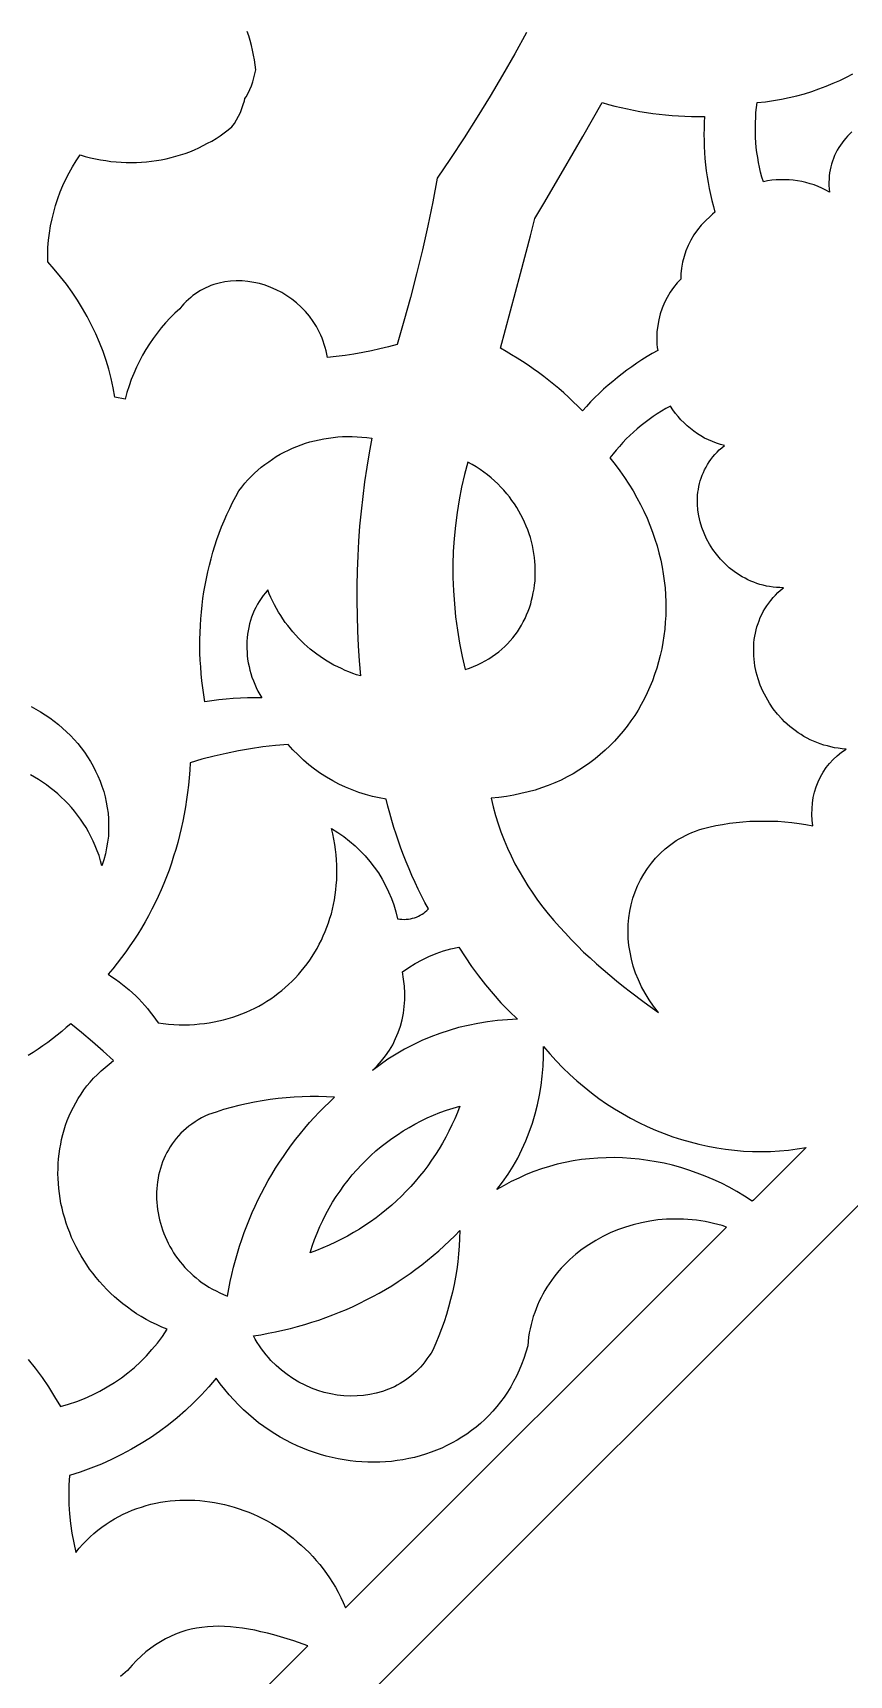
# Model space of a CAD drawing. Extents: x -3069 to -2029, y 258 to 1298.
# Drawn here: x -2171.5 to -2118.8, y 513.7 to 619.9 of the extents above; entities that cross this region are included whole.
import ezdxf

# ---------------------------------------------------------------- set-up
doc = ezdxf.new("R2010")
doc.units = 0
doc.layers.add('LAYER_1', color=18, linetype='CONTINUOUS')
doc.layers.add('LAYER_2', color=174, linetype='CONTINUOUS')

msp = doc.modelspace()

# ---------------------------------------------------------------- linework, layer by layer
at = {"layer": 'LAYER_1'}
for points in [[(-2139.6, 619.91), (-2140.36, 618.53), (-2141.15, 617.15), (-2141.95, 615.79), (-2142.78, 614.43), (-2143.63, 613.09), (-2144.5, 611.76), (-2145.37, 610.48), (-2145.66, 608.96), (-2145.98, 607.4), (-2146.33, 605.85), (-2146.7, 604.31), (-2147.1, 602.78), (-2147.52, 601.25), (-2147.96, 599.73), (-2148.51, 599.59), (-2149.07, 599.45), (-2149.62, 599.33), (-2150.18, 599.21), (-2150.75, 599.12), (-2151.32, 599.03), (-2151.89, 598.95), (-2152.46, 598.89), (-2152.5, 599.11), (-2152.55, 599.33), (-2152.6, 599.54), (-2152.67, 599.74), (-2152.73, 599.94), (-2152.81, 600.14), (-2152.89, 600.34), (-2152.98, 600.52), (-2153.17, 600.89), (-2153.39, 601.23), (-2153.63, 601.56), (-2153.89, 601.87), (-2154.17, 602.15), (-2154.46, 602.42), (-2154.77, 602.67), (-2155.09, 602.89), (-2155.42, 603.09), (-2155.77, 603.27), (-2156.12, 603.43), (-2156.48, 603.56), (-2156.85, 603.67), (-2157.22, 603.75), (-2157.6, 603.81), (-2157.97, 603.84), (-2158.35, 603.85), (-2158.72, 603.83), (-2159.09, 603.78), (-2159.45, 603.71), (-2159.81, 603.61), (-2159.99, 603.54), (-2160.16, 603.47), (-2160.33, 603.4), (-2160.5, 603.31), (-2160.67, 603.22), (-2160.83, 603.12), (-2160.99, 603.02), (-2161.15, 602.9), (-2161.3, 602.78), (-2161.45, 602.65), (-2161.6, 602.51), (-2161.74, 602.37), (-2161.88, 602.21), (-2162.01, 602.05), (-2162.33, 601.76), (-2162.63, 601.45), (-2162.92, 601.14), (-2163.2, 600.81), (-2163.47, 600.47), (-2163.72, 600.13), (-2163.96, 599.77), (-2164.19, 599.41), (-2164.41, 599.04), (-2164.61, 598.66), (-2164.8, 598.27), (-2164.98, 597.87), (-2165.14, 597.47), (-2165.28, 597.06), (-2165.42, 596.64), (-2165.54, 596.21), (-2166.19, 596.34), (-2166.3, 596.94), (-2166.43, 597.53), (-2166.58, 598.13), (-2166.76, 598.71), (-2166.96, 599.29), (-2167.19, 599.86), (-2167.43, 600.43), (-2167.7, 600.99), (-2167.98, 601.54), (-2168.29, 602.07), (-2168.62, 602.6), (-2168.96, 603.12), (-2169.33, 603.63), (-2169.72, 604.12), (-2170.12, 604.6), (-2170.54, 605.07), (-2170.54, 605.54), (-2170.52, 606.01), (-2170.48, 606.48), (-2170.42, 606.94), (-2170.35, 607.4), (-2170.26, 607.85), (-2170.15, 608.29), (-2170.03, 608.73), (-2169.88, 609.17), (-2169.73, 609.6), (-2169.55, 610.01), (-2169.36, 610.43), (-2169.16, 610.83), (-2168.93, 611.22), (-2168.7, 611.61), (-2168.44, 611.99), (-2168.11, 611.89), (-2167.78, 611.81), (-2167.45, 611.73), (-2167.12, 611.67), (-2166.78, 611.62), (-2166.45, 611.57), (-2166.12, 611.54), (-2165.79, 611.52), (-2165.46, 611.5), (-2165.13, 611.5), (-2164.81, 611.51), (-2164.48, 611.52), (-2164.16, 611.55), (-2163.83, 611.58), (-2163.51, 611.62), (-2163.2, 611.68), (-2162.88, 611.74), (-2162.57, 611.82), (-2162.26, 611.9), (-2161.96, 611.99), (-2161.66, 612.09), (-2161.36, 612.2), (-2161.06, 612.32), (-2160.77, 612.45), (-2160.49, 612.59), (-2160.21, 612.74), (-2159.93, 612.89), (-2159.66, 613.06), (-2159.39, 613.23), (-2159.13, 613.42), (-2158.88, 613.61), (-2158.63, 613.81), (-2158.47, 614.03), (-2158.33, 614.26), (-2158.2, 614.5), (-2158.09, 614.74), (-2157.99, 614.99), (-2157.9, 615.24), (-2157.83, 615.49), (-2157.79, 615.63), (-2157.72, 615.75), (-2157.59, 615.98), (-2157.48, 616.22), (-2157.38, 616.46), (-2157.29, 616.71), (-2157.21, 616.97), (-2157.15, 617.23), (-2157.1, 617.5), (-2157.13, 617.82), (-2157.18, 618.14), (-2157.23, 618.45), (-2157.3, 618.76), (-2157.37, 619.07), (-2157.46, 619.38), (-2157.55, 619.68), (-2157.65, 619.98)], [(-2118.58, 613.48), (-2118.85, 613.21), (-2118.97, 613.07), (-2119.1, 612.92), (-2119.21, 612.77), (-2119.32, 612.62), (-2119.42, 612.46), (-2119.52, 612.29), (-2119.61, 612.12), (-2119.69, 611.95), (-2119.76, 611.77), (-2119.83, 611.59), (-2119.89, 611.4), (-2119.94, 611.22), (-2119.98, 611.02), (-2120.01, 610.83), (-2120.04, 610.63), (-2120.05, 610.42), (-2120.06, 610.22), (-2120.06, 610.01), (-2120.05, 609.79), (-2120.02, 609.58), (-2120.26, 609.71), (-2120.51, 609.84), (-2120.76, 609.95), (-2121.02, 610.05), (-2121.28, 610.13), (-2121.54, 610.21), (-2121.81, 610.27), (-2122.08, 610.32), (-2122.36, 610.36), (-2122.63, 610.38), (-2122.91, 610.39), (-2123.19, 610.39), (-2123.46, 610.37), (-2123.74, 610.35), (-2124.02, 610.31), (-2124.29, 610.25), (-2124.39, 610.56), (-2124.47, 610.88), (-2124.54, 611.2), (-2124.61, 611.51), (-2124.66, 611.83), (-2124.71, 612.15), (-2124.75, 612.47), (-2124.78, 612.79), (-2124.8, 613.12), (-2124.81, 613.44), (-2124.81, 613.76), (-2124.81, 614.09), (-2124.79, 614.41), (-2124.77, 614.73), (-2124.73, 615.05), (-2124.69, 615.38), (-2124.16, 615.43), (-2123.64, 615.51), (-2123.13, 615.6), (-2122.62, 615.7), (-2122.13, 615.82), (-2121.64, 615.95), (-2121.17, 616.1), (-2120.7, 616.26), (-2120.24, 616.43), (-2119.79, 616.62), (-2119.36, 616.81), (-2118.93, 617.02), (-2118.51, 617.24)], [(-2171.61, 576.33), (-2171.3, 576.16), (-2171, 575.98), (-2170.7, 575.8), (-2170.41, 575.6), (-2170.13, 575.39), (-2169.85, 575.17), (-2169.58, 574.94), (-2169.32, 574.7), (-2169.07, 574.45), (-2168.83, 574.19), (-2168.6, 573.93), (-2168.38, 573.65), (-2168.17, 573.37), (-2167.97, 573.08), (-2167.78, 572.78), (-2167.61, 572.47), (-2167.44, 572.16), (-2167.29, 571.84), (-2167.15, 571.51), (-2167.03, 571.18), (-2166.92, 570.84), (-2166.83, 570.5), (-2166.75, 570.15), (-2166.69, 569.79), (-2166.64, 569.44), (-2166.61, 569.07), (-2166.6, 568.7), (-2166.6, 568.33), (-2166.62, 567.95), (-2166.67, 567.57), (-2166.73, 567.19), (-2166.81, 566.81), (-2166.91, 566.42), (-2167.03, 566.03), (-2167.12, 566.36), (-2167.22, 566.69), (-2167.34, 567.01), (-2167.47, 567.33), (-2167.6, 567.63), (-2167.75, 567.93), (-2167.9, 568.22), (-2168.06, 568.51), (-2168.24, 568.78), (-2168.42, 569.05), (-2168.61, 569.31), (-2168.8, 569.56), (-2169.01, 569.8), (-2169.22, 570.04), (-2169.43, 570.26), (-2169.66, 570.48), (-2169.89, 570.69), (-2170.13, 570.89), (-2170.37, 571.08), (-2170.62, 571.27), (-2170.87, 571.44), (-2171.13, 571.61), (-2171.39, 571.76), (-2171.66, 571.91)], [(-2171.79, 534.12), (-2171.34, 533.55), (-2170.9, 532.95), (-2170.49, 532.34), (-2170.1, 531.71), (-2169.72, 531.07), (-2169.19, 531.23), (-2168.66, 531.4), (-2168.15, 531.6), (-2167.65, 531.83), (-2167.16, 532.07), (-2166.69, 532.34), (-2166.23, 532.62), (-2165.78, 532.93), (-2165.35, 533.26), (-2164.94, 533.6), (-2164.54, 533.97), (-2164.16, 534.35), (-2163.8, 534.76), (-2163.45, 535.18), (-2163.13, 535.61), (-2162.82, 536.07), (-2163.17, 536.21), (-2163.51, 536.37), (-2163.85, 536.53), (-2164.17, 536.71), (-2164.49, 536.89), (-2164.8, 537.08), (-2165.1, 537.28), (-2165.39, 537.49), (-2165.68, 537.71), (-2165.95, 537.93), (-2166.22, 538.16), (-2166.47, 538.4), (-2166.72, 538.64), (-2166.96, 538.9), (-2167.19, 539.15), (-2167.41, 539.42), (-2167.62, 539.69), (-2167.83, 539.96), (-2168.02, 540.24), (-2168.21, 540.53), (-2168.38, 540.81), (-2168.55, 541.11), (-2168.7, 541.4), (-2168.85, 541.7), (-2168.99, 542.01), (-2169.11, 542.32), (-2169.23, 542.63), (-2169.34, 542.94), (-2169.44, 543.25), (-2169.53, 543.57), (-2169.61, 543.89), (-2169.68, 544.21), (-2169.73, 544.53), (-2169.78, 544.85), (-2169.82, 545.17), (-2169.85, 545.49), (-2169.87, 545.81), (-2169.88, 546.13), (-2169.87, 546.46), (-2169.86, 546.78), (-2169.84, 547.09), (-2169.8, 547.41), (-2169.76, 547.73), (-2169.7, 548.04), (-2169.64, 548.35), (-2169.56, 548.66), (-2169.48, 548.97), (-2169.38, 549.27), (-2169.27, 549.57), (-2169.15, 549.86), (-2169.02, 550.15), (-2168.88, 550.44), (-2168.72, 550.72), (-2168.56, 551), (-2168.38, 551.27), (-2168.2, 551.54), (-2168, 551.8), (-2167.79, 552.05), (-2167.57, 552.3), (-2167.33, 552.54), (-2167.09, 552.78), (-2166.83, 553), (-2166.56, 553.22), (-2166.29, 553.44), (-2166.96, 554.05), (-2167.65, 554.65), (-2168.35, 555.25), (-2169.05, 555.82), (-2169.34, 555.57), (-2169.63, 555.32), (-2169.93, 555.08), (-2170.23, 554.84), (-2170.54, 554.61), (-2170.85, 554.39), (-2171.16, 554.17), (-2171.48, 553.97), (-2171.8, 553.77)], [(-2166.88, 502.47), (-2153.73, 515.61), (-2154.63, 515.92), (-2155.07, 516.06), (-2155.5, 516.19), (-2155.92, 516.31), (-2156.34, 516.42), (-2156.76, 516.52), (-2157.16, 516.61), (-2157.56, 516.69), (-2157.96, 516.75), (-2158.35, 516.8), (-2158.73, 516.84), (-2159.11, 516.86), (-2159.48, 516.87), (-2159.85, 516.86), (-2160.21, 516.84), (-2160.57, 516.8), (-2160.92, 516.75), (-2161.26, 516.68), (-2161.61, 516.59), (-2161.94, 516.48), (-2162.28, 516.36), (-2162.61, 516.22), (-2162.93, 516.06), (-2163.25, 515.87), (-2163.57, 515.67), (-2163.88, 515.45), (-2164.19, 515.21), (-2164.49, 514.94), (-2164.79, 514.66), (-2165.09, 514.35), (-2165.38, 514.02), (-2165.83, 513.63)]]:
    msp.add_lwpolyline(points, dxfattribs=at)
for points in [[(-2139.07, 607.87), (-2138.48, 608.86), (-2137.21, 611.02), (-2135.95, 613.19), (-2134.7, 615.37), (-2134.3, 615.25), (-2133.9, 615.15), (-2133.49, 615.05), (-2133.08, 614.96), (-2132.68, 614.88), (-2132.27, 614.8), (-2131.85, 614.73), (-2131.44, 614.67), (-2131.03, 614.62), (-2130.61, 614.58), (-2130.19, 614.54), (-2129.78, 614.51), (-2129.36, 614.49), (-2128.94, 614.48), (-2128.52, 614.48), (-2128.1, 614.48), (-2128.12, 614.09), (-2128.13, 613.7), (-2128.14, 613.31), (-2128.13, 612.92), (-2128.12, 612.53), (-2128.1, 612.14), (-2128.07, 611.75), (-2128.03, 611.36), (-2127.98, 610.97), (-2127.93, 610.58), (-2127.86, 610.2), (-2127.79, 609.81), (-2127.71, 609.43), (-2127.62, 609.05), (-2127.52, 608.66), (-2127.42, 608.29), (-2127.58, 608.16), (-2127.74, 608.02), (-2128.04, 607.74), (-2128.31, 607.45), (-2128.56, 607.14), (-2128.79, 606.82), (-2128.98, 606.48), (-2129.16, 606.14), (-2129.3, 605.78), (-2129.42, 605.42), (-2129.52, 605.05), (-2129.58, 604.68), (-2129.62, 604.3), (-2129.63, 603.96), (-2129.86, 603.72), (-2130.1, 603.42), (-2130.32, 603.11), (-2130.52, 602.78), (-2130.69, 602.44), (-2130.83, 602.09), (-2130.96, 601.72), (-2131.05, 601.34), (-2131.12, 600.96), (-2131.17, 600.56), (-2131.18, 600.16), (-2131.17, 599.75), (-2131.15, 599.55), (-2131.12, 599.34), (-2131.47, 599.15), (-2131.8, 598.95), (-2132.14, 598.74), (-2132.46, 598.52), (-2132.79, 598.3), (-2133.11, 598.08), (-2133.42, 597.84), (-2133.73, 597.6), (-2134.03, 597.35), (-2134.33, 597.1), (-2134.62, 596.84), (-2134.9, 596.57), (-2135.18, 596.3), (-2135.46, 596.02), (-2135.72, 595.73), (-2135.99, 595.44), (-2136.28, 595.74), (-2136.58, 596.03), (-2136.88, 596.32), (-2137.19, 596.6), (-2137.51, 596.88), (-2137.83, 597.15), (-2138.15, 597.41), (-2138.48, 597.67), (-2138.82, 597.92), (-2139.16, 598.16), (-2139.5, 598.4), (-2139.85, 598.63), (-2140.2, 598.85), (-2140.56, 599.07), (-2140.92, 599.28), (-2141.28, 599.49), (-2140.63, 601.91), (-2139.98, 604.33), (-2139.35, 606.76)], [(-2130.3, 595.74), (-2130.59, 595.59), (-2130.87, 595.42), (-2131.15, 595.25), (-2131.42, 595.07), (-2131.68, 594.89), (-2131.94, 594.69), (-2132.2, 594.49), (-2132.45, 594.29), (-2132.69, 594.07), (-2132.92, 593.85), (-2133.15, 593.63), (-2133.38, 593.39), (-2133.6, 593.15), (-2133.81, 592.91), (-2134.01, 592.66), (-2134.21, 592.4), (-2133.88, 591.98), (-2133.56, 591.56), (-2133.26, 591.14), (-2132.98, 590.71), (-2132.71, 590.27), (-2132.46, 589.83), (-2132.23, 589.39), (-2132.01, 588.95), (-2131.81, 588.51), (-2131.62, 588.06), (-2131.45, 587.61), (-2131.3, 587.16), (-2131.16, 586.71), (-2131.04, 586.26), (-2130.93, 585.8), (-2130.84, 585.35), (-2130.76, 584.9), (-2130.7, 584.45), (-2130.65, 584), (-2130.61, 583.55), (-2130.6, 583.1), (-2130.59, 582.66), (-2130.6, 582.21), (-2130.63, 581.78), (-2130.66, 581.34), (-2130.72, 580.91), (-2130.78, 580.48), (-2130.86, 580.05), (-2130.96, 579.63), (-2131.06, 579.21), (-2131.18, 578.8), (-2131.32, 578.4), (-2131.46, 578), (-2131.62, 577.61), (-2131.8, 577.22), (-2131.98, 576.84), (-2132.18, 576.47), (-2132.39, 576.1), (-2132.61, 575.75), (-2132.85, 575.4), (-2133.1, 575.06), (-2133.36, 574.73), (-2133.63, 574.41), (-2133.91, 574.09), (-2134.21, 573.79), (-2134.51, 573.5), (-2134.83, 573.22), (-2135.16, 572.95), (-2135.5, 572.69), (-2135.85, 572.45), (-2136.22, 572.21), (-2136.59, 571.99), (-2136.97, 571.78), (-2137.37, 571.58), (-2137.77, 571.4), (-2138.19, 571.23), (-2138.62, 571.07), (-2139.05, 570.93), (-2139.5, 570.81), (-2139.96, 570.7), (-2140.42, 570.6), (-2140.9, 570.52), (-2141.38, 570.46), (-2141.88, 570.41), (-2141.75, 569.85), (-2141.6, 569.29), (-2141.44, 568.75), (-2141.25, 568.22), (-2141.05, 567.69), (-2140.83, 567.18), (-2140.6, 566.67), (-2140.35, 566.17), (-2140.08, 565.68), (-2139.8, 565.21), (-2139.51, 564.73), (-2139.2, 564.27), (-2138.88, 563.82), (-2138.54, 563.37), (-2138.2, 562.93), (-2137.84, 562.5), (-2137.47, 562.08), (-2137.09, 561.67), (-2136.71, 561.26), (-2136.31, 560.86), (-2135.91, 560.46), (-2135.49, 560.08), (-2135.07, 559.7), (-2134.65, 559.32), (-2134.22, 558.96), (-2133.78, 558.6), (-2133.34, 558.24), (-2132.89, 557.89), (-2131.99, 557.21), (-2131.07, 556.55), (-2131.39, 556.95), (-2131.68, 557.37), (-2131.94, 557.79), (-2132.17, 558.22), (-2132.37, 558.66), (-2132.55, 559.1), (-2132.7, 559.54), (-2132.82, 559.99), (-2132.91, 560.44), (-2132.98, 560.89), (-2133.02, 561.34), (-2133.03, 561.78), (-2133.02, 562.23), (-2132.98, 562.66), (-2132.92, 563.1), (-2132.83, 563.52), (-2132.72, 563.94), (-2132.58, 564.35), (-2132.42, 564.74), (-2132.23, 565.13), (-2132.02, 565.5), (-2131.79, 565.86), (-2131.53, 566.21), (-2131.26, 566.53), (-2130.95, 566.84), (-2130.63, 567.13), (-2130.28, 567.41), (-2130.1, 567.53), (-2129.92, 567.66), (-2129.73, 567.77), (-2129.53, 567.88), (-2129.33, 567.99), (-2129.12, 568.09), (-2128.91, 568.18), (-2128.69, 568.27), (-2128.46, 568.35), (-2128.24, 568.42), (-2127.81, 568.53), (-2127.37, 568.63), (-2126.93, 568.71), (-2126.49, 568.78), (-2126.05, 568.84), (-2125.61, 568.88), (-2125.16, 568.91), (-2124.71, 568.93), (-2124.26, 568.93), (-2123.81, 568.93), (-2123.35, 568.91), (-2122.9, 568.87), (-2122.45, 568.83), (-2121.99, 568.77), (-2121.54, 568.7), (-2121.09, 568.61), (-2121.13, 568.99), (-2121.16, 569.36), (-2121.15, 569.73), (-2121.12, 570.09), (-2121.07, 570.45), (-2120.99, 570.8), (-2120.88, 571.14), (-2120.76, 571.47), (-2120.61, 571.78), (-2120.43, 572.09), (-2120.24, 572.38), (-2120.02, 572.65), (-2119.79, 572.91), (-2119.53, 573.15), (-2119.25, 573.38), (-2118.95, 573.58), (-2119.2, 573.6), (-2119.45, 573.63), (-2119.69, 573.67), (-2119.93, 573.72), (-2120.16, 573.78), (-2120.39, 573.84), (-2120.62, 573.92), (-2120.83, 574), (-2121.05, 574.09), (-2121.26, 574.18), (-2121.47, 574.29), (-2121.67, 574.4), (-2121.86, 574.52), (-2122.05, 574.64), (-2122.24, 574.77), (-2122.42, 574.91), (-2122.59, 575.05), (-2122.76, 575.2), (-2122.92, 575.35), (-2123.08, 575.51), (-2123.38, 575.84), (-2123.65, 576.19), (-2123.9, 576.55), (-2124.12, 576.93), (-2124.32, 577.32), (-2124.49, 577.72), (-2124.63, 578.13), (-2124.75, 578.55), (-2124.84, 578.97), (-2124.87, 579.18), (-2124.89, 579.39), (-2124.91, 579.6), (-2124.92, 579.82), (-2124.92, 580.03), (-2124.91, 580.24), (-2124.9, 580.45), (-2124.88, 580.66), (-2124.85, 580.87), (-2124.81, 581.07), (-2124.76, 581.28), (-2124.71, 581.48), (-2124.64, 581.69), (-2124.57, 581.88), (-2124.49, 582.08), (-2124.4, 582.27), (-2124.3, 582.47), (-2124.19, 582.65), (-2124.07, 582.84), (-2123.95, 583.02), (-2123.81, 583.19), (-2123.67, 583.37), (-2123.52, 583.53), (-2123.35, 583.7), (-2123.18, 583.86), (-2123, 584.01), (-2123.23, 584.02), (-2123.45, 584.03), (-2123.67, 584.05), (-2123.89, 584.08), (-2124.1, 584.12), (-2124.31, 584.17), (-2124.52, 584.23), (-2124.72, 584.29), (-2124.92, 584.36), (-2125.11, 584.44), (-2125.3, 584.53), (-2125.48, 584.62), (-2125.66, 584.72), (-2125.84, 584.82), (-2126.18, 585.05), (-2126.5, 585.3), (-2126.79, 585.57), (-2127.07, 585.86), (-2127.33, 586.17), (-2127.56, 586.49), (-2127.77, 586.83), (-2127.96, 587.17), (-2128.12, 587.53), (-2128.26, 587.9), (-2128.37, 588.27), (-2128.46, 588.65), (-2128.52, 589.03), (-2128.55, 589.41), (-2128.55, 589.8), (-2128.54, 589.99), (-2128.52, 590.18), (-2128.49, 590.36), (-2128.46, 590.55), (-2128.42, 590.74), (-2128.37, 590.92), (-2128.31, 591.1), (-2128.25, 591.28), (-2128.17, 591.46), (-2128.09, 591.64), (-2128, 591.81), (-2127.91, 591.98), (-2127.8, 592.14), (-2127.68, 592.31), (-2127.56, 592.47), (-2127.43, 592.62), (-2127.29, 592.77), (-2127.14, 592.92), (-2126.98, 593.06), (-2126.81, 593.2), (-2127.07, 593.27), (-2127.33, 593.36), (-2127.59, 593.46), (-2127.84, 593.57), (-2128.09, 593.69), (-2128.33, 593.83), (-2128.56, 593.97), (-2128.79, 594.13), (-2129.01, 594.3), (-2129.22, 594.48), (-2129.42, 594.66), (-2129.62, 594.86), (-2129.8, 595.07), (-2129.98, 595.28), (-2130.15, 595.51)], [(-2149.59, 593.68), (-2149.76, 592.74), (-2149.92, 591.8), (-2150.06, 590.85), (-2150.18, 589.9), (-2150.29, 588.95), (-2150.38, 587.99), (-2150.45, 587.03), (-2150.5, 586.07), (-2150.54, 585.11), (-2150.56, 584.14), (-2150.56, 583.17), (-2150.55, 582.2), (-2150.52, 581.23), (-2150.47, 580.26), (-2150.41, 579.29), (-2150.33, 578.31), (-2150.58, 578.39), (-2150.83, 578.47), (-2151.08, 578.57), (-2151.32, 578.67), (-2151.56, 578.78), (-2151.8, 578.89), (-2152.04, 579.01), (-2152.27, 579.14), (-2152.49, 579.27), (-2152.72, 579.42), (-2153.15, 579.72), (-2153.57, 580.04), (-2153.96, 580.39), (-2154.34, 580.76), (-2154.69, 581.15), (-2155.03, 581.56), (-2155.19, 581.77), (-2155.34, 581.99), (-2155.48, 582.21), (-2155.62, 582.43), (-2155.76, 582.66), (-2155.88, 582.9), (-2156, 583.13), (-2156.12, 583.37), (-2156.22, 583.62), (-2156.32, 583.87), (-2156.47, 583.69), (-2156.61, 583.51), (-2156.75, 583.32), (-2156.87, 583.13), (-2156.99, 582.94), (-2157.09, 582.73), (-2157.19, 582.53), (-2157.28, 582.32), (-2157.36, 582.11), (-2157.43, 581.89), (-2157.49, 581.68), (-2157.54, 581.45), (-2157.59, 581.23), (-2157.62, 581.01), (-2157.65, 580.78), (-2157.67, 580.55), (-2157.67, 580.32), (-2157.67, 580.09), (-2157.66, 579.85), (-2157.64, 579.62), (-2157.62, 579.39), (-2157.58, 579.16), (-2157.53, 578.92), (-2157.48, 578.69), (-2157.41, 578.46), (-2157.34, 578.23), (-2157.25, 578), (-2157.16, 577.77), (-2157.06, 577.55), (-2156.95, 577.32), (-2156.83, 577.1), (-2156.7, 576.89), (-2157.17, 576.89), (-2157.63, 576.89), (-2158.09, 576.88), (-2158.55, 576.85), (-2159.01, 576.81), (-2159.47, 576.76), (-2159.93, 576.7), (-2160.38, 576.63), (-2160.45, 577.08), (-2160.52, 577.54), (-2160.57, 577.99), (-2160.62, 578.44), (-2160.65, 578.89), (-2160.68, 579.33), (-2160.7, 579.78), (-2160.7, 580.23), (-2160.7, 580.67), (-2160.69, 581.12), (-2160.67, 581.56), (-2160.65, 582), (-2160.61, 582.44), (-2160.56, 582.88), (-2160.51, 583.32), (-2160.44, 583.75), (-2160.37, 584.18), (-2160.28, 584.61), (-2160.19, 585.04), (-2160.09, 585.46), (-2159.98, 585.88), (-2159.86, 586.3), (-2159.73, 586.71), (-2159.6, 587.12), (-2159.45, 587.53), (-2159.3, 587.94), (-2159.13, 588.34), (-2158.96, 588.74), (-2158.78, 589.13), (-2158.59, 589.52), (-2158.39, 589.9), (-2158.18, 590.28), (-2158, 590.52), (-2157.81, 590.76), (-2157.61, 590.98), (-2157.4, 591.2), (-2157.18, 591.41), (-2156.96, 591.61), (-2156.74, 591.8), (-2156.5, 591.98), (-2156.26, 592.16), (-2156.02, 592.33), (-2155.77, 592.49), (-2155.51, 592.64), (-2155.25, 592.78), (-2154.98, 592.91), (-2154.71, 593.03), (-2154.44, 593.15), (-2154.16, 593.25), (-2153.87, 593.35), (-2153.59, 593.44), (-2153.29, 593.51), (-2153, 593.58), (-2152.7, 593.64), (-2152.4, 593.69), (-2152.1, 593.73), (-2151.79, 593.76), (-2151.48, 593.78), (-2151.17, 593.78), (-2150.86, 593.78), (-2150.54, 593.77), (-2150.23, 593.75), (-2149.91, 593.72)], [(-2143.38, 592.13), (-2143.6, 591.32), (-2143.79, 590.51), (-2143.95, 589.69), (-2144.09, 588.87), (-2144.19, 588.04), (-2144.27, 587.2), (-2144.33, 586.36), (-2144.35, 585.52), (-2144.35, 584.67), (-2144.32, 583.82), (-2144.26, 582.97), (-2144.18, 582.12), (-2144.06, 581.27), (-2143.92, 580.42), (-2143.76, 579.57), (-2143.56, 578.72), (-2143.29, 578.82), (-2143.02, 578.92), (-2142.76, 579.03), (-2142.51, 579.15), (-2142.27, 579.28), (-2142.04, 579.41), (-2141.82, 579.56), (-2141.6, 579.71), (-2141.39, 579.87), (-2141.2, 580.04), (-2141.01, 580.21), (-2140.83, 580.39), (-2140.66, 580.58), (-2140.49, 580.77), (-2140.34, 580.97), (-2140.19, 581.17), (-2140.05, 581.38), (-2139.93, 581.59), (-2139.81, 581.81), (-2139.69, 582.03), (-2139.59, 582.26), (-2139.5, 582.49), (-2139.41, 582.72), (-2139.33, 582.96), (-2139.27, 583.2), (-2139.21, 583.44), (-2139.16, 583.69), (-2139.11, 583.94), (-2139.08, 584.19), (-2139.05, 584.44), (-2139.04, 584.69), (-2139.03, 584.95), (-2139.03, 585.2), (-2139.04, 585.46), (-2139.06, 585.71), (-2139.09, 585.97), (-2139.12, 586.23), (-2139.17, 586.48), (-2139.22, 586.74), (-2139.28, 586.99), (-2139.35, 587.25), (-2139.43, 587.5), (-2139.52, 587.75), (-2139.62, 588), (-2139.72, 588.24), (-2139.84, 588.49), (-2139.96, 588.73), (-2140.09, 588.96), (-2140.23, 589.2), (-2140.38, 589.43), (-2140.54, 589.65), (-2140.7, 589.88), (-2140.88, 590.09), (-2141.06, 590.31), (-2141.26, 590.52), (-2141.46, 590.72), (-2141.67, 590.92), (-2141.89, 591.11), (-2142.11, 591.3), (-2142.35, 591.48), (-2142.6, 591.65), (-2142.85, 591.82), (-2143.11, 591.98)], [(-2155.01, 573.88), (-2155.82, 573.81), (-2156.63, 573.72), (-2157.43, 573.6), (-2158.22, 573.46), (-2159.01, 573.3), (-2159.79, 573.12), (-2160.57, 572.92), (-2161.34, 572.69), (-2161.36, 572.21), (-2161.4, 571.73), (-2161.44, 571.25), (-2161.5, 570.78), (-2161.56, 570.31), (-2161.63, 569.84), (-2161.71, 569.37), (-2161.81, 568.91), (-2161.91, 568.45), (-2162.02, 567.99), (-2162.13, 567.54), (-2162.26, 567.09), (-2162.4, 566.65), (-2162.54, 566.2), (-2162.7, 565.76), (-2162.86, 565.33), (-2163.03, 564.9), (-2163.21, 564.47), (-2163.4, 564.05), (-2163.6, 563.63), (-2163.81, 563.22), (-2164.02, 562.81), (-2164.25, 562.41), (-2164.48, 562.01), (-2164.72, 561.62), (-2164.97, 561.23), (-2165.23, 560.85), (-2165.49, 560.47), (-2165.77, 560.1), (-2166.05, 559.73), (-2166.34, 559.37), (-2166.64, 559.02), (-2166.4, 558.86), (-2166.16, 558.71), (-2165.93, 558.54), (-2165.7, 558.37), (-2165.48, 558.19), (-2165.27, 558.01), (-2165.06, 557.82), (-2164.85, 557.63), (-2164.65, 557.43), (-2164.46, 557.22), (-2164.27, 557.01), (-2164.09, 556.8), (-2163.91, 556.58), (-2163.74, 556.35), (-2163.57, 556.12), (-2163.41, 555.88), (-2163.07, 555.84), (-2162.73, 555.8), (-2162.39, 555.78), (-2162.05, 555.76), (-2161.72, 555.76), (-2161.38, 555.76), (-2161.06, 555.78), (-2160.73, 555.81), (-2160.41, 555.84), (-2160.1, 555.89), (-2159.78, 555.94), (-2159.47, 556.01), (-2159.17, 556.08), (-2158.87, 556.16), (-2158.57, 556.25), (-2158.28, 556.35), (-2158, 556.46), (-2157.71, 556.58), (-2157.44, 556.7), (-2157.16, 556.83), (-2156.9, 556.97), (-2156.64, 557.12), (-2156.38, 557.28), (-2156.13, 557.44), (-2155.89, 557.61), (-2155.65, 557.79), (-2155.41, 557.98), (-2155.19, 558.17), (-2154.97, 558.37), (-2154.75, 558.57), (-2154.54, 558.78), (-2154.34, 559), (-2154.15, 559.23), (-2153.96, 559.46), (-2153.78, 559.69), (-2153.61, 559.94), (-2153.44, 560.18), (-2153.28, 560.44), (-2153.13, 560.69), (-2152.99, 560.96), (-2152.85, 561.23), (-2152.73, 561.5), (-2152.61, 561.78), (-2152.5, 562.06), (-2152.39, 562.35), (-2152.3, 562.64), (-2152.21, 562.93), (-2152.14, 563.23), (-2152.07, 563.53), (-2152.01, 563.84), (-2151.96, 564.15), (-2151.92, 564.47), (-2151.89, 564.78), (-2151.86, 565.1), (-2151.85, 565.42), (-2151.85, 565.75), (-2151.86, 566.08), (-2151.87, 566.41), (-2151.9, 566.74), (-2151.94, 567.08), (-2151.99, 567.41), (-2152.05, 567.75), (-2152.12, 568.09), (-2152.2, 568.44), (-2151.8, 568.19), (-2151.41, 567.92), (-2151.04, 567.63), (-2150.68, 567.33), (-2150.35, 567.01), (-2150.02, 566.67), (-2149.72, 566.32), (-2149.44, 565.95), (-2149.17, 565.57), (-2148.93, 565.18), (-2148.71, 564.77), (-2148.51, 564.36), (-2148.33, 563.93), (-2148.17, 563.5), (-2148.04, 563.06), (-2147.93, 562.61), (-2147.79, 562.59), (-2147.65, 562.58), (-2147.51, 562.57), (-2147.37, 562.58), (-2147.23, 562.59), (-2147.1, 562.61), (-2146.96, 562.64), (-2146.83, 562.68), (-2146.71, 562.72), (-2146.58, 562.77), (-2146.47, 562.84), (-2146.35, 562.9), (-2146.24, 562.98), (-2146.14, 563.06), (-2146.04, 563.15), (-2145.94, 563.25), (-2146.17, 563.67), (-2146.39, 564.1), (-2146.6, 564.53), (-2146.8, 564.96), (-2147, 565.4), (-2147.19, 565.84), (-2147.37, 566.28), (-2147.55, 566.72), (-2147.71, 567.17), (-2147.87, 567.62), (-2148.02, 568.07), (-2148.17, 568.52), (-2148.3, 568.97), (-2148.43, 569.43), (-2148.55, 569.89), (-2148.66, 570.35), (-2149.12, 570.42), (-2149.56, 570.52), (-2150.01, 570.64), (-2150.44, 570.78), (-2150.87, 570.94), (-2151.3, 571.11), (-2151.72, 571.31), (-2152.12, 571.53), (-2152.52, 571.76), (-2152.91, 572.01), (-2153.29, 572.28), (-2153.66, 572.57), (-2154.02, 572.87), (-2154.36, 573.2), (-2154.69, 573.53)], [(-2143.98, 560.78), (-2143.57, 560.15), (-2143.15, 559.53), (-2142.7, 558.92), (-2142.24, 558.33), (-2141.75, 557.75), (-2141.25, 557.18), (-2140.72, 556.64), (-2140.18, 556.11), (-2140.83, 556.08), (-2141.48, 556.03), (-2142.12, 555.95), (-2142.75, 555.84), (-2143.37, 555.72), (-2143.99, 555.57), (-2144.59, 555.39), (-2145.19, 555.19), (-2145.78, 554.97), (-2146.36, 554.73), (-2146.92, 554.46), (-2147.48, 554.17), (-2148.02, 553.86), (-2148.55, 553.53), (-2149.06, 553.17), (-2149.56, 552.79), (-2149.25, 553.1), (-2148.96, 553.42), (-2148.7, 553.75), (-2148.46, 554.11), (-2148.24, 554.47), (-2148.06, 554.86), (-2147.89, 555.25), (-2147.75, 555.66), (-2147.64, 556.07), (-2147.55, 556.5), (-2147.5, 556.93), (-2147.46, 557.37), (-2147.46, 557.81), (-2147.48, 558.26), (-2147.54, 558.71), (-2147.62, 559.17), (-2147.21, 559.46), (-2146.79, 559.72), (-2146.35, 559.96), (-2145.9, 560.18), (-2145.44, 560.37), (-2144.96, 560.53), (-2144.48, 560.67)], [(-2124.94, 544.41), (-2125.02, 544.36), (-2125.51, 544.67), (-2126, 544.97), (-2126.51, 545.25), (-2127.01, 545.51), (-2127.53, 545.75), (-2128.05, 545.97), (-2128.57, 546.17), (-2129.1, 546.36), (-2129.63, 546.52), (-2130.16, 546.67), (-2130.7, 546.8), (-2131.23, 546.9), (-2131.77, 546.99), (-2132.31, 547.07), (-2132.85, 547.12), (-2133.39, 547.15), (-2133.92, 547.17), (-2134.46, 547.16), (-2134.99, 547.14), (-2135.52, 547.1), (-2136.05, 547.04), (-2136.58, 546.95), (-2137.1, 546.85), (-2137.61, 546.74), (-2138.12, 546.6), (-2138.63, 546.44), (-2139.13, 546.27), (-2139.62, 546.07), (-2140.1, 545.85), (-2140.58, 545.62), (-2141.05, 545.37), (-2141.51, 545.1), (-2141.14, 545.59), (-2140.79, 546.09), (-2140.47, 546.61), (-2140.17, 547.14), (-2139.9, 547.69), (-2139.65, 548.25), (-2139.42, 548.82), (-2139.22, 549.4), (-2139.04, 549.99), (-2138.89, 550.59), (-2138.76, 551.2), (-2138.66, 551.82), (-2138.58, 552.44), (-2138.53, 553.07), (-2138.51, 553.71), (-2138.51, 554.35), (-2138.1, 553.88), (-2137.68, 553.42), (-2137.25, 552.97), (-2136.81, 552.54), (-2136.35, 552.13), (-2135.88, 551.74), (-2135.4, 551.36), (-2134.92, 551), (-2134.42, 550.65), (-2133.91, 550.32), (-2133.4, 550.01), (-2132.87, 549.72), (-2132.34, 549.44), (-2131.8, 549.19), (-2131.26, 548.95), (-2130.71, 548.73), (-2130.15, 548.52), (-2129.59, 548.34), (-2129.03, 548.18), (-2128.46, 548.03), (-2127.89, 547.9), (-2127.31, 547.8), (-2126.74, 547.71), (-2126.16, 547.64), (-2125.58, 547.59), (-2125, 547.56), (-2124.42, 547.56), (-2123.83, 547.57), (-2123.25, 547.6), (-2122.68, 547.66), (-2122.1, 547.73), (-2121.52, 547.83)], [(-2152, 551.07), (-2152.52, 551.1), (-2153.05, 551.11), (-2153.57, 551.11), (-2154.1, 551.1), (-2154.62, 551.08), (-2155.14, 551.04), (-2155.65, 550.99), (-2156.17, 550.92), (-2156.68, 550.85), (-2157.18, 550.76), (-2157.69, 550.65), (-2158.19, 550.54), (-2158.68, 550.41), (-2159.18, 550.27), (-2159.66, 550.11), (-2160.15, 549.95), (-2160.38, 549.84), (-2160.6, 549.73), (-2160.82, 549.61), (-2161.02, 549.48), (-2161.22, 549.34), (-2161.41, 549.2), (-2161.59, 549.06), (-2161.76, 548.9), (-2161.93, 548.74), (-2162.08, 548.58), (-2162.23, 548.41), (-2162.37, 548.23), (-2162.5, 548.05), (-2162.62, 547.87), (-2162.74, 547.68), (-2162.84, 547.49), (-2162.94, 547.29), (-2163.03, 547.09), (-2163.12, 546.89), (-2163.19, 546.68), (-2163.26, 546.47), (-2163.31, 546.26), (-2163.37, 546.04), (-2163.41, 545.83), (-2163.44, 545.61), (-2163.47, 545.39), (-2163.49, 545.17), (-2163.5, 544.94), (-2163.5, 544.72), (-2163.5, 544.5), (-2163.49, 544.27), (-2163.47, 544.05), (-2163.44, 543.82), (-2163.41, 543.6), (-2163.36, 543.37), (-2163.31, 543.15), (-2163.26, 542.93), (-2163.19, 542.71), (-2163.12, 542.49), (-2163.04, 542.27), (-2162.95, 542.06), (-2162.85, 541.84), (-2162.75, 541.63), (-2162.64, 541.42), (-2162.52, 541.22), (-2162.4, 541.02), (-2162.27, 540.82), (-2162.13, 540.62), (-2161.98, 540.43), (-2161.83, 540.25), (-2161.67, 540.07), (-2161.5, 539.89), (-2161.32, 539.72), (-2161.14, 539.55), (-2160.95, 539.39), (-2160.75, 539.23), (-2160.55, 539.08), (-2160.34, 538.94), (-2160.12, 538.8), (-2159.89, 538.67), (-2159.66, 538.55), (-2159.42, 538.43), (-2159.18, 538.32), (-2158.92, 538.22), (-2158.84, 538.69), (-2158.75, 539.16), (-2158.64, 539.62), (-2158.53, 540.08), (-2158.41, 540.54), (-2158.28, 540.99), (-2158.14, 541.44), (-2158, 541.88), (-2157.84, 542.32), (-2157.67, 542.76), (-2157.5, 543.19), (-2157.32, 543.62), (-2157.13, 544.04), (-2156.93, 544.46), (-2156.72, 544.87), (-2156.51, 545.28), (-2156.29, 545.68), (-2156.06, 546.08), (-2155.82, 546.48), (-2155.57, 546.87), (-2155.31, 547.25), (-2155.05, 547.63), (-2154.78, 548), (-2154.5, 548.36), (-2154.21, 548.72), (-2153.92, 549.08), (-2153.62, 549.43), (-2153.31, 549.77), (-2152.99, 550.1), (-2152.67, 550.43), (-2152.33, 550.76)], [(-2143.9, 550.5), (-2144.06, 550.09), (-2144.24, 549.68), (-2144.42, 549.28), (-2144.61, 548.88), (-2144.82, 548.49), (-2145.03, 548.11), (-2145.25, 547.73), (-2145.49, 547.36), (-2145.73, 547), (-2145.98, 546.64), (-2146.24, 546.3), (-2146.51, 545.96), (-2146.79, 545.63), (-2147.08, 545.3), (-2147.38, 544.99), (-2147.68, 544.68), (-2147.99, 544.38), (-2148.31, 544.09), (-2148.64, 543.81), (-2148.98, 543.54), (-2149.32, 543.28), (-2149.68, 543.02), (-2150.04, 542.78), (-2150.4, 542.54), (-2150.78, 542.32), (-2151.16, 542.1), (-2151.55, 541.89), (-2151.94, 541.7), (-2152.34, 541.51), (-2152.75, 541.34), (-2153.16, 541.17), (-2153.58, 541.02), (-2153.44, 541.45), (-2153.29, 541.87), (-2153.13, 542.29), (-2152.95, 542.71), (-2152.76, 543.11), (-2152.56, 543.51), (-2152.35, 543.89), (-2152.13, 544.28), (-2151.9, 544.65), (-2151.65, 545.01), (-2151.4, 545.37), (-2151.13, 545.71), (-2150.86, 546.05), (-2150.57, 546.38), (-2150.27, 546.7), (-2149.97, 547.01), (-2149.65, 547.31), (-2149.33, 547.6), (-2148.99, 547.88), (-2148.65, 548.15), (-2148.3, 548.41), (-2147.94, 548.65), (-2147.57, 548.89), (-2147.19, 549.12), (-2146.81, 549.33), (-2146.41, 549.54), (-2146.01, 549.73), (-2145.6, 549.91), (-2145.19, 550.08), (-2144.76, 550.23), (-2144.34, 550.37)], [(-2151.29, 518.07), (-2126.67, 542.68), (-2126.95, 542.77), (-2127.23, 542.85), (-2127.51, 542.92), (-2127.78, 542.98), (-2128.06, 543.03), (-2128.34, 543.08), (-2128.62, 543.12), (-2128.9, 543.15), (-2129.18, 543.17), (-2129.46, 543.19), (-2129.74, 543.2), (-2130.01, 543.2), (-2130.56, 543.18), (-2131.11, 543.14), (-2131.64, 543.06), (-2132.17, 542.96), (-2132.7, 542.83), (-2133.21, 542.68), (-2133.71, 542.5), (-2134.2, 542.3), (-2134.67, 542.07), (-2135.13, 541.82), (-2135.58, 541.54), (-2136, 541.24), (-2136.41, 540.93), (-2136.8, 540.58), (-2137.17, 540.22), (-2137.35, 540.03), (-2137.52, 539.84), (-2137.68, 539.64), (-2137.84, 539.44), (-2137.99, 539.23), (-2138.14, 539.01), (-2138.28, 538.8), (-2138.41, 538.57), (-2138.54, 538.35), (-2138.66, 538.12), (-2138.78, 537.88), (-2138.88, 537.64), (-2138.98, 537.39), (-2139.07, 537.15), (-2139.16, 536.89), (-2139.23, 536.64), (-2139.3, 536.38), (-2139.36, 536.11), (-2139.42, 535.84), (-2139.46, 535.57), (-2139.5, 535.29), (-2139.52, 535.01), (-2139.64, 534.6), (-2139.77, 534.19), (-2139.92, 533.8), (-2140.08, 533.42), (-2140.25, 533.05), (-2140.43, 532.69), (-2140.62, 532.34), (-2140.83, 532.01), (-2141.05, 531.68), (-2141.28, 531.37), (-2141.52, 531.07), (-2141.77, 530.78), (-2142.03, 530.5), (-2142.29, 530.24), (-2142.57, 529.99), (-2142.86, 529.74), (-2143.15, 529.52), (-2143.46, 529.3), (-2143.77, 529.09), (-2144.08, 528.9), (-2144.41, 528.72), (-2144.74, 528.55), (-2145.08, 528.39), (-2145.42, 528.25), (-2145.77, 528.12), (-2146.12, 528), (-2146.48, 527.89), (-2146.84, 527.79), (-2147.21, 527.71), (-2147.58, 527.64), (-2147.95, 527.58), (-2148.32, 527.53), (-2148.7, 527.5), (-2149.08, 527.48), (-2149.46, 527.47), (-2149.85, 527.48), (-2150.23, 527.5), (-2150.62, 527.53), (-2151, 527.57), (-2151.39, 527.63), (-2151.77, 527.69), (-2152.16, 527.78), (-2152.54, 527.87), (-2152.92, 527.98), (-2153.3, 528.1), (-2153.68, 528.23), (-2154.05, 528.38), (-2154.42, 528.54), (-2154.79, 528.71), (-2155.16, 528.9), (-2155.52, 529.1), (-2155.87, 529.31), (-2156.22, 529.54), (-2156.57, 529.78), (-2156.91, 530.03), (-2157.24, 530.3), (-2157.57, 530.58), (-2157.89, 530.87), (-2158.21, 531.18), (-2158.51, 531.5), (-2158.81, 531.83), (-2159.1, 532.18), (-2159.39, 532.54), (-2159.66, 532.91), (-2160.12, 532.36), (-2160.61, 531.83), (-2161.11, 531.32), (-2161.64, 530.82), (-2162.18, 530.35), (-2162.73, 529.9), (-2163.31, 529.47), (-2163.9, 529.06), (-2164.5, 528.68), (-2165.12, 528.31), (-2165.76, 527.97), (-2166.41, 527.65), (-2167.07, 527.36), (-2167.75, 527.09), (-2168.44, 526.84), (-2169.14, 526.61), (-2169.17, 526), (-2169.18, 525.38), (-2169.17, 524.75), (-2169.13, 524.13), (-2169.06, 523.51), (-2168.97, 522.88), (-2168.86, 522.26), (-2168.72, 521.64), (-2168.5, 521.91), (-2168.27, 522.17), (-2168.03, 522.41), (-2167.79, 522.65), (-2167.55, 522.87), (-2167.29, 523.08), (-2167.03, 523.28), (-2166.77, 523.47), (-2166.5, 523.65), (-2166.22, 523.81), (-2165.94, 523.97), (-2165.66, 524.11), (-2165.37, 524.25), (-2165.07, 524.37), (-2164.78, 524.48), (-2164.48, 524.58), (-2164.17, 524.68), (-2163.87, 524.76), (-2163.56, 524.83), (-2163.25, 524.89), (-2162.94, 524.94), (-2162.62, 524.97), (-2162.3, 525), (-2161.99, 525.02), (-2161.67, 525.03), (-2161.35, 525.03), (-2161.03, 525.02), (-2160.71, 525), (-2160.39, 524.96), (-2160.07, 524.92), (-2159.75, 524.87), (-2159.43, 524.81), (-2159.11, 524.74), (-2158.8, 524.66), (-2158.48, 524.57), (-2158.17, 524.47), (-2157.86, 524.36), (-2157.55, 524.25), (-2157.25, 524.12), (-2156.95, 523.98), (-2156.65, 523.84), (-2156.35, 523.68), (-2156.06, 523.52), (-2155.77, 523.34), (-2155.49, 523.16), (-2155.21, 522.97), (-2154.94, 522.77), (-2154.67, 522.56), (-2154.41, 522.34), (-2154.15, 522.12), (-2153.9, 521.88), (-2153.65, 521.64), (-2153.41, 521.39), (-2153.18, 521.13), (-2152.96, 520.86), (-2152.74, 520.58), (-2152.53, 520.29), (-2152.32, 520), (-2152.13, 519.7), (-2151.94, 519.39), (-2151.77, 519.07), (-2151.6, 518.74), (-2151.44, 518.41)], [(-2143.9, 542.46), (-2143.92, 541.95), (-2143.95, 541.44), (-2143.99, 540.94), (-2144.04, 540.44), (-2144.11, 539.94), (-2144.19, 539.45), (-2144.28, 538.96), (-2144.39, 538.47), (-2144.5, 537.99), (-2144.63, 537.51), (-2144.77, 537.03), (-2144.92, 536.56), (-2145.09, 536.1), (-2145.27, 535.64), (-2145.45, 535.18), (-2145.66, 534.73), (-2145.77, 534.53), (-2145.9, 534.34), (-2146.03, 534.15), (-2146.16, 533.97), (-2146.3, 533.8), (-2146.44, 533.63), (-2146.59, 533.47), (-2146.75, 533.32), (-2146.91, 533.18), (-2147.07, 533.04), (-2147.24, 532.91), (-2147.41, 532.79), (-2147.59, 532.67), (-2147.77, 532.56), (-2147.95, 532.46), (-2148.13, 532.36), (-2148.51, 532.19), (-2148.91, 532.05), (-2149.31, 531.94), (-2149.72, 531.85), (-2150.13, 531.79), (-2150.55, 531.76), (-2150.97, 531.75), (-2151.4, 531.77), (-2151.83, 531.82), (-2152.25, 531.89), (-2152.67, 531.99), (-2153.09, 532.12), (-2153.5, 532.27), (-2153.91, 532.45), (-2154.31, 532.65), (-2154.69, 532.88), (-2155.07, 533.14), (-2155.43, 533.42), (-2155.78, 533.73), (-2156.11, 534.06), (-2156.27, 534.24), (-2156.43, 534.42), (-2156.58, 534.61), (-2156.72, 534.81), (-2156.86, 535.01), (-2157, 535.21), (-2157.13, 535.43), (-2157.25, 535.65), (-2156.77, 535.72), (-2156.29, 535.81), (-2155.81, 535.91), (-2155.34, 536.01), (-2154.86, 536.12), (-2154.4, 536.25), (-2153.93, 536.38), (-2153.47, 536.52), (-2153.02, 536.67), (-2152.57, 536.83), (-2152.12, 537), (-2151.68, 537.17), (-2151.24, 537.36), (-2150.8, 537.55), (-2150.37, 537.75), (-2149.95, 537.97), (-2149.53, 538.19), (-2149.12, 538.41), (-2148.71, 538.65), (-2148.3, 538.89), (-2147.9, 539.15), (-2147.51, 539.41), (-2147.12, 539.68), (-2146.74, 539.96), (-2146.36, 540.24), (-2145.99, 540.53), (-2145.63, 540.84), (-2145.27, 541.15), (-2144.92, 541.46), (-2144.58, 541.79), (-2144.24, 542.12)]]:
    msp.add_lwpolyline(points, close=True, dxfattribs=at)
at = {"layer": 'LAYER_2'}
msp.add_lwpolyline([(-2354.51, 307.75), (-2079.19, 583.07), (-2079.19, 972.43), (-2354.51, 1247.75), (-2743.87, 1247.75), (-3019.19, 972.43), (-3019.19, 583.07), (-2743.87, 307.75)], close=True, dxfattribs=at)

doc.saveas('drawing.dxf')
